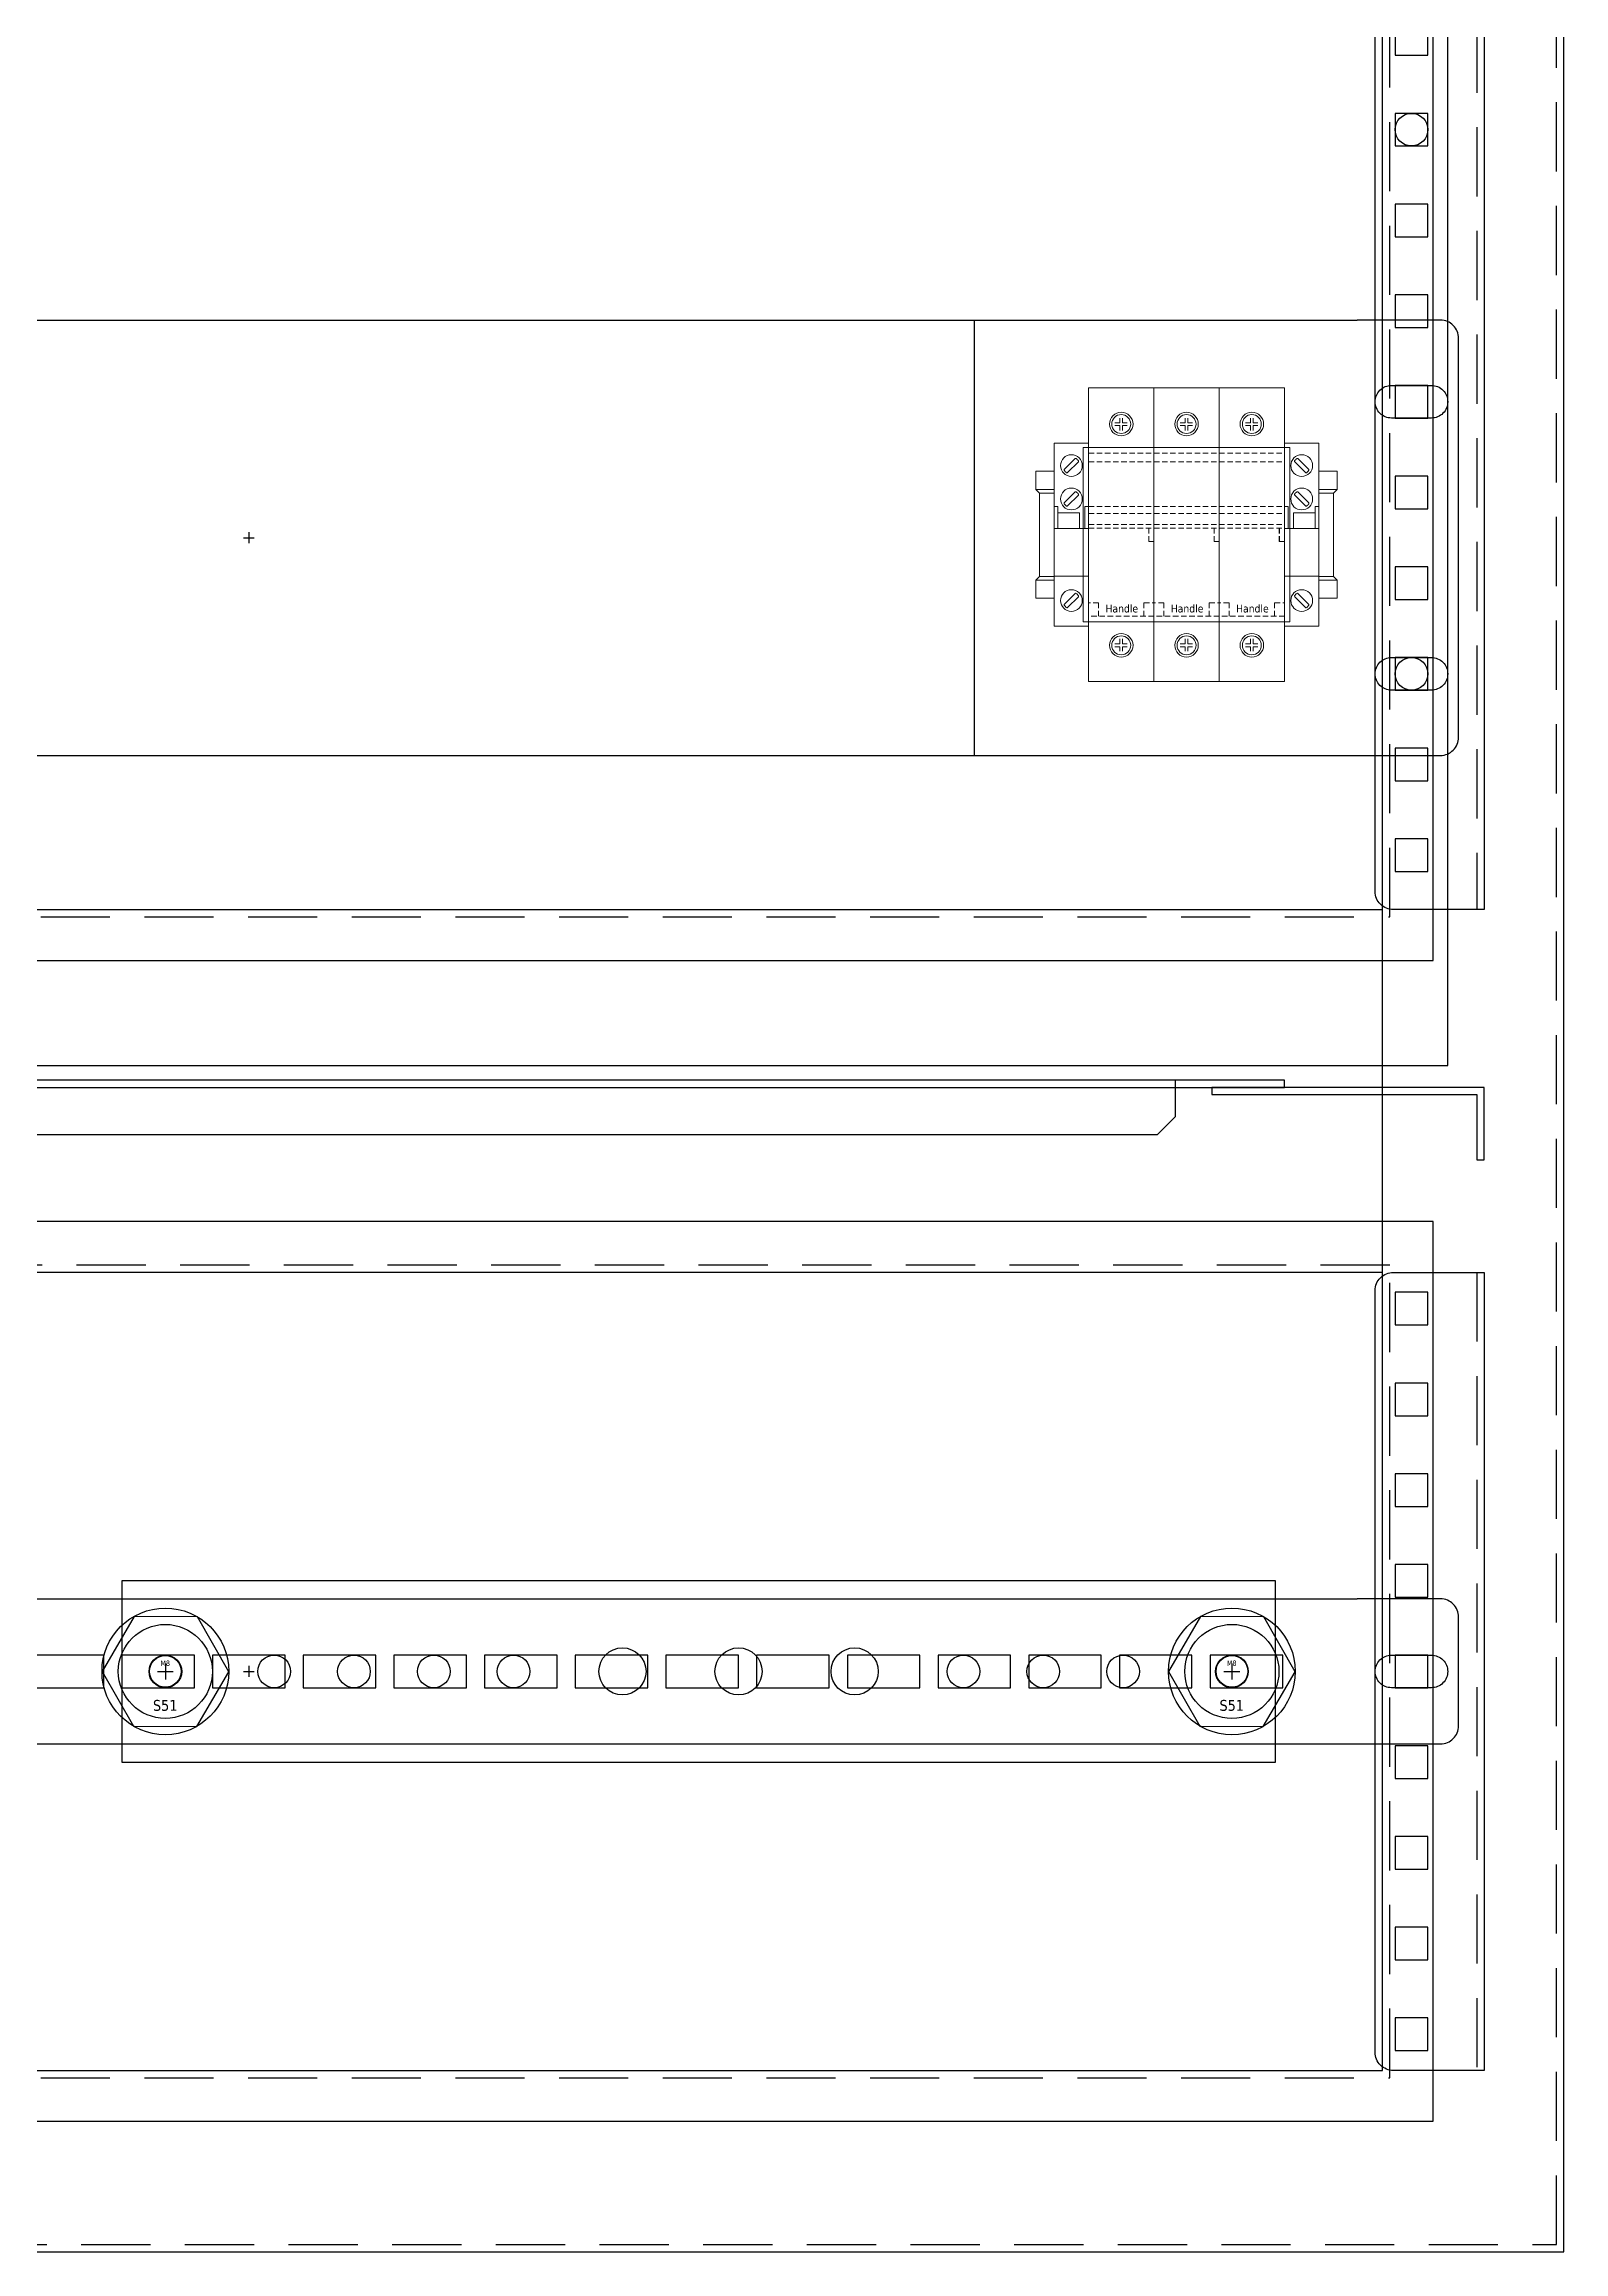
# Model space of a CAD drawing. Header units: millimetres. Extents: x -33730 to 17150, y -76829 to -27437.
# Drawn here: x -3547 to -3128, y -32970 to -32361 of the extents above; entities that cross this region are included whole.
import ezdxf
from ezdxf.enums import TextEntityAlignment as Align

# ---------------------------------------------------------------- set-up
doc = ezdxf.new("R2010")
doc.units = ezdxf.units.MM
doc.header["$LTSCALE"] = 3
doc.linetypes.add('ASVLTYPE', pattern=[0.75, 0.5, -0.25])
doc.linetypes.add('HIDDEN', pattern=[9.525, 6.35, -3.175])
for name, color, linetype in [('@.HIDDEN', 8, 'HIDDEN'), ('@.VISIBLE', 7, 'Continuous'), ('dim', 7, 'Continuous'), ('EQUIPMENT', 4, 'Continuous')]:
    doc.layers.add(name, color=color, linetype=linetype)
doc.styles.get("Standard").update_dxf_attribs({"font": 'arial.ttf'})
doc.styles.add('Tahoma (Input Text)', font='tahoma.ttf')

# ---------------------------------------------------------------- blocks, each defined once
blk = doc.blocks.new('*U139')
at = {"layer": '@.VISIBLE', "color": 151}
blk.add_lwpolyline([(-4.5, 4.5), (4.5, 4.5), (4.5, -4.5), (-4.5, -4.5)], close=True, dxfattribs=at)
blk = doc.blocks.new('*U140')
at = {"layer": '@.VISIBLE', "color": 0, "linetype": 'ByBlock', "lineweight": -2}
for p in [(0, 225), (0, 200), (0, 175), (0, 150), (0, 125), (0, 100), (0, 75), (0, 50), (0, 25), (0, 0)]:
    blk.add_blockref('*U139', p, dxfattribs=at)
blk = doc.blocks.new('*U141')
at = {"layer": '@.VISIBLE', "color": 151}
blk.add_lwpolyline([(-4.5, 4.5), (4.5, 4.5), (4.5, -4.5), (-4.5, -4.5)], close=True, dxfattribs=at)
blk = doc.blocks.new('*U142')
at = {"layer": '@.VISIBLE', "color": 0, "linetype": 'ByBlock', "lineweight": -2}
for p in [(0, 200), (0, 175), (0, 150), (0, 125), (0, 100), (0, 75), (0, 50), (0, 25), (0, 0)]:
    blk.add_blockref('*U141', p, dxfattribs=at)
blk = doc.blocks.new('Oval 20x9')
at = {"layer": '@.VISIBLE', "color": 2}
blk.add_lwpolyline([(-5.5, -4.5), (5.5, -4.5, 0.414214), (10, 0), (10, 0, 0.414214), (5.5, 4.5), (-5.5, 4.5, 0.414214), (-10, 0), (-10, 0, 0.414214)], format="xyb", close=True, dxfattribs=at)
blk = doc.blocks.new('*U81')
at = {"layer": '@.HIDDEN', "linetype": 'HIDDEN'}
for p, q in [((333.5, 1.5), (333.5, -1.5)), ((332, 0), (335, 0))]:
    blk.add_line(p, q, dxfattribs=at)
at = {"layer": '@.VISIBLE'}
for p, q in [((28, 60), (639, 60)), ((28, -60), (639, -60))]:
    blk.add_line(p, q, dxfattribs=at)
for points in [[(28, 60), (5, 60, 0.414214), (0, 55), (0, -55, 0.414214), (5, -60), (28, -60)], [(639, -60), (662, -60, 0.414214), (667, -55), (667, 55, 0.414214), (662, 60), (639, 60)]]:
    blk.add_lwpolyline(points, format="xyb", dxfattribs=at)
for p in [(13, 37.5), (13, -37.5)]:
    blk.add_blockref('Oval 20x9', p, dxfattribs=at)
at = {"layer": '@.VISIBLE', "xscale": -1}
for p in [(654, 37.5), (654, -37.5)]:
    blk.add_blockref('Oval 20x9', p, dxfattribs=at)
blk = doc.blocks.new('fdfdgg')
at = {"layer": 'dim', "lineweight": 9}
for p, q in [((21553.96, -263092.76), (21563.46, -263092.76)), ((21553.96, -263092.76), (21553.96, -263143.26)), ((21563.46, -263092.76), (21563.46, -263143.26)), ((21559.76, -263100.89), (21556.78, -263097.91)), ((21560.65, -263100), (21557.67, -263097.02)), ((21563.46, -263100.51), (21568.46, -263100.51)), ((21568.46, -263100.51), (21568.46, -263105.51)), ((21559.76, -263110.09), (21556.78, -263107.11)), ((21560.65, -263109.2), (21557.67, -263106.22)), ((21563.46, -263105.51), (21568.46, -263105.51)), ((21567.46, -263106.51), (21563.46, -263106.51)), ((21568.46, -263105.51), (21567.46, -263106.51)), ((21567.46, -263106.51), (21567.46, -263129.51)), ((21554.96, -263110.26), (21553.96, -263110.26)), ((21554.96, -263116.26), (21554.96, -263110.26)), ((21556.46, -263116.26), (21556.46, -263111.96)), ((21556.46, -263111.96), (21562.46, -263111.96)), ((21563.46, -263110.26), (21562.46, -263110.26)), ((21562.46, -263110.26), (21562.46, -263116.26)), ((21553.96, -263116.26), (21563.46, -263116.26)), ((21553.96, -263129.46), (21563.46, -263129.46)), ((21567.46, -263129.51), (21563.46, -263129.51)), ((21563.46, -263130.51), (21568.46, -263130.51)), ((21567.46, -263129.51), (21568.46, -263130.51)), ((21568.46, -263130.51), (21568.46, -263135.51)), ((21559.76, -263138.09), (21556.78, -263135.11)), ((21560.65, -263137.2), (21557.67, -263134.22)), ((21563.46, -263135.51), (21568.46, -263135.51)), ((21563.46, -263143.26), (21553.96, -263143.26))]:
    blk.add_line(p, q, dxfattribs=at)
for centre in [(21558.71, -263098.96), (21558.71, -263108.16), (21558.71, -263136.16)]:
    blk.add_circle(centre, 3, dxfattribs=at)
for centre, radius, start, end in [((21556.92, -263097.77), 0.2, 146.4992, 225), ((21558.71, -263098.96), 2.35, 123.5008, 146.4992), ((21557.53, -263097.16), 0.2, 45, 123.5008), ((21559.9, -263100.75), 0.2, 225, 303.5008), ((21558.71, -263098.96), 2.35, 303.5008, 326.4992), ((21560.51, -263100.14), 0.2, 326.4992, 45), ((21556.92, -263106.97), 0.2, 146.4992, 225), ((21558.71, -263108.16), 2.35, 123.5008, 146.4992), ((21557.53, -263106.36), 0.2, 45, 123.5008), ((21559.9, -263109.95), 0.2, 225, 303.5008), ((21558.71, -263108.16), 2.35, 303.5008, 326.4992), ((21560.51, -263109.34), 0.2, 326.4992, 45), ((21556.92, -263134.97), 0.2, 146.4992, 225), ((21558.71, -263136.16), 2.35, 123.5008, 146.4992), ((21557.53, -263134.36), 0.2, 45, 123.5008), ((21559.9, -263137.95), 0.2, 225, 303.5008), ((21558.71, -263136.16), 2.35, 303.5008, 326.4992), ((21560.51, -263137.34), 0.2, 326.4992, 45)]:
    blk.add_arc(centre, radius, start, end, dxfattribs=at)
at = {"layer": 'EQUIPMENT', "color": 132, "linetype": 'ASVLTYPE', "lineweight": 9}
blk.add_lwpolyline([(21553.96, -263095.51), (21553.96, -263140.51)], dxfattribs=at)
blk = doc.blocks.new('gfdgfdgd')
at = {"layer": 'EQUIPMENT', "color": 30, "lineweight": 9}
for p, q in [((20060.74, -262007.01), (20060.74, -262008.25)), ((20061.51, -262007.01), (20061.51, -262008.25)), ((20078.74, -262007.01), (20078.74, -262008.25)), ((20079.51, -262007.01), (20079.51, -262008.25)), ((20096.74, -262007.01), (20096.74, -262008.25)), ((20097.51, -262007.01), (20097.51, -262008.25)), ((20060.74, -262008.25), (20059.37, -262008.25)), ((20060.74, -262009.02), (20059.37, -262009.02)), ((20060.74, -262009.02), (20060.74, -262010.39)), ((20062.75, -262008.25), (20061.51, -262008.25)), ((20061.51, -262009.02), (20061.51, -262010.39)), ((20062.75, -262009.02), (20061.51, -262009.02)), ((20078.74, -262008.25), (20077.37, -262008.25)), ((20078.74, -262009.02), (20077.37, -262009.02)), ((20078.74, -262009.02), (20078.74, -262010.39)), ((20080.75, -262008.25), (20079.51, -262008.25)), ((20079.51, -262009.02), (20079.51, -262010.39)), ((20080.75, -262009.02), (20079.51, -262009.02)), ((20096.74, -262008.25), (20095.37, -262008.25)), ((20096.74, -262009.02), (20095.37, -262009.02)), ((20096.74, -262009.02), (20096.74, -262010.39)), ((20098.75, -262008.25), (20097.51, -262008.25)), ((20097.51, -262009.02), (20097.51, -262010.39)), ((20098.75, -262009.02), (20097.51, -262009.02)), ((20060.74, -262069.23), (20060.74, -262067.85)), ((20061.51, -262069.23), (20061.51, -262067.85)), ((20078.74, -262069.23), (20078.74, -262067.85)), ((20079.51, -262069.23), (20079.51, -262067.85)), ((20096.74, -262069.23), (20096.74, -262067.85)), ((20097.51, -262069.23), (20097.51, -262067.85)), ((20060.74, -262069.23), (20059.37, -262069.23)), ((20060.74, -262070), (20059.37, -262070)), ((20060.74, -262071.24), (20060.74, -262070)), ((20062.75, -262069.23), (20061.51, -262069.23)), ((20062.75, -262070), (20061.51, -262070)), ((20061.51, -262071.24), (20061.51, -262070)), ((20078.74, -262069.23), (20077.37, -262069.23)), ((20078.74, -262070), (20077.37, -262070)), ((20078.74, -262071.24), (20078.74, -262070)), ((20080.75, -262069.23), (20079.51, -262069.23)), ((20080.75, -262070), (20079.51, -262070)), ((20079.51, -262071.24), (20079.51, -262070)), ((20096.74, -262069.23), (20095.37, -262069.23)), ((20096.74, -262070), (20095.37, -262070)), ((20096.74, -262071.24), (20096.74, -262070)), ((20098.75, -262069.23), (20097.51, -262069.23)), ((20098.75, -262070), (20097.51, -262070)), ((20097.51, -262071.24), (20097.51, -262070))]:
    blk.add_line(p, q, dxfattribs=at)
at = {"layer": 'EQUIPMENT', "color": 132, "linetype": 'ASVLTYPE', "lineweight": 9}
for p, q in [((20052.14, -262019), (20070.14, -262019)), ((20070.14, -262019), (20088.14, -262019)), ((20088.14, -262019), (20106.14, -262019)), ((20052.14, -262031.32), (20070.14, -262031.32)), ((20070.14, -262031.32), (20088.14, -262031.32)), ((20088.14, -262031.32), (20106.14, -262031.32)), ((20052.14, -262033.32), (20070.14, -262033.32)), ((20052.14, -262036.32), (20070.14, -262036.32)), ((20052.14, -262037.32), (20070.14, -262037.32)), ((20070.14, -262033.32), (20088.14, -262033.32)), ((20070.14, -262036.32), (20088.14, -262036.32)), ((20070.14, -262037.32), (20088.14, -262037.32)), ((20088.14, -262033.32), (20106.14, -262033.32)), ((20088.14, -262036.32), (20106.14, -262036.32)), ((20088.14, -262037.32), (20106.14, -262037.32))]:
    blk.add_line(p, q, dxfattribs=at)
at = {"layer": 'EQUIPMENT', "color": 31, "linetype": 'Continuous', "lineweight": 9}
for points in [[(20052.14, -261998.62), (20070.14, -261998.62), (20070.14, -262079.62), (20052.14, -262079.62)], [(20070.14, -261998.62), (20088.14, -261998.62), (20088.14, -262079.62), (20070.14, -262079.62)], [(20088.14, -261998.62), (20106.14, -261998.62), (20106.14, -262079.62), (20088.14, -262079.62)]]:
    blk.add_lwpolyline(points, close=True, dxfattribs=at)
for points in [[(20070.14, -261998.62), (20070.14, -262079.62)], [(20070.14, -261998.62), (20070.14, -262079.62)], [(20088.14, -261998.62), (20088.14, -262079.62)], [(20088.14, -261998.62), (20088.14, -262079.62)], [(20106.14, -261998.62), (20106.14, -262079.62)]]:
    blk.add_lwpolyline(points, dxfattribs=at)
at = {"layer": 'EQUIPMENT', "color": 132, "linetype": 'ASVLTYPE', "lineweight": 9}
for points in [[(20052.14, -262016.62), (20070.14, -262016.62), (20070.14, -262061.62), (20052.14, -262061.62)], [(20070.14, -262016.62), (20088.14, -262016.62), (20088.14, -262061.62), (20070.14, -262061.62)], [(20088.14, -262016.62), (20106.14, -262016.62), (20106.14, -262061.62), (20088.14, -262061.62)]]:
    blk.add_lwpolyline(points, close=True, dxfattribs=at)
for points in [[(20070.14, -262016.62), (20070.14, -262061.62)], [(20070.14, -262016.62), (20070.14, -262061.62)], [(20088.14, -262016.62), (20088.14, -262061.62)], [(20088.14, -262016.62), (20088.14, -262061.62)], [(20070.14, -262041.04), (20068.71, -262041.04), (20068.71, -262037.32)], [(20088.14, -262041.04), (20086.71, -262041.04), (20086.71, -262037.32)], [(20106.14, -262041.04), (20104.71, -262041.04), (20104.71, -262037.32)], [(20054.87, -262061.62), (20054.87, -262057.91), (20052.14, -262057.91)], [(20067.41, -262061.62), (20067.41, -262057.91), (20070.14, -262057.91)], [(20072.87, -262061.62), (20072.87, -262057.91), (20070.14, -262057.91)], [(20072.87, -262061.62), (20072.87, -262057.91), (20070.14, -262057.91)], [(20085.41, -262061.62), (20085.41, -262057.91), (20088.14, -262057.91)], [(20090.87, -262061.62), (20090.87, -262057.91), (20088.14, -262057.91)], [(20103.41, -262061.62), (20103.41, -262057.91), (20106.14, -262057.91)]]:
    blk.add_lwpolyline(points, dxfattribs=at)
at = {"layer": 'EQUIPMENT', "color": 141, "lineweight": 9}
for centre in [(20061.14, -262008.62), (20079.14, -262008.62), (20097.14, -262008.62), (20061.14, -262069.62), (20079.14, -262069.62), (20097.14, -262069.62)]:
    blk.add_circle(centre, 3.24, dxfattribs=at)
at = {"layer": 'EQUIPMENT', "color": 9, "lineweight": 9}
for centre in [(20061.14, -262008.62), (20079.14, -262008.62), (20097.14, -262008.62), (20061.14, -262069.62), (20079.14, -262069.62), (20097.14, -262069.62)]:
    blk.add_circle(centre, 2.61, dxfattribs=at)
at = {"color": 6, "xscale": -1}
blk.add_blockref('fdfdgg', (41606.1, 1078.88), dxfattribs=at)
at = {"color": 6}
blk.add_blockref('fdfdgg', (-1447.83, 1078.88), dxfattribs=at)
at = {"layer": 'EQUIPMENT', "color": 9, "linetype": 'Continuous', "lineweight": 9, "style": 'Tahoma (Input Text)'}
for p in [(20061.29, -262059.48), (20079.29, -262059.48), (20097.29, -262059.48)]:
    blk.add_text('Handle', height=2.16, dxfattribs=at).set_placement(p, align=Align.MIDDLE_CENTER)
blk = doc.blocks.new('ffdgfdgd')
at = {"color": 3, "lineweight": 9}
blk.add_lwpolyline([(19954.75, -262015.12), (20011.75, -262015.12), (20011.75, -262063.12), (19954.75, -262063.12)], close=True, dxfattribs=at)
at = {"layer": 'EQUIPMENT', "color": 132, "linetype": 'ASVLTYPE', "lineweight": 9}
for p, q in [((19956.25, -262019), (19974.25, -262019)), ((19974.25, -262019), (19992.25, -262019)), ((19992.25, -262019), (20010.25, -262019)), ((19956.25, -262031.32), (19974.25, -262031.32)), ((19974.25, -262031.32), (19992.25, -262031.32)), ((19992.25, -262031.32), (20010.25, -262031.32)), ((19956.25, -262033.32), (19974.25, -262033.32)), ((19956.25, -262036.32), (19974.25, -262036.32)), ((19956.25, -262037.32), (19974.25, -262037.32)), ((19974.25, -262033.32), (19992.25, -262033.32)), ((19974.25, -262036.32), (19992.25, -262036.32)), ((19974.25, -262037.32), (19992.25, -262037.32)), ((19992.25, -262033.32), (20010.25, -262033.32)), ((19992.25, -262036.32), (20010.25, -262036.32)), ((19992.25, -262037.32), (20010.25, -262037.32))]:
    blk.add_line(p, q, dxfattribs=at)
at = {"layer": 'EQUIPMENT', "color": 31, "linetype": 'Continuous', "lineweight": 9}
for points in [[(19956.25, -262016.62), (19956.25, -262061.62)], [(19956.25, -262061.62), (19956.25, -262016.62)], [(19974.25, -262016.62), (19974.25, -262061.62)], [(19974.25, -262016.62), (19974.25, -262061.62)], [(19974.25, -262016.62), (19974.25, -262061.62)], [(19974.25, -262061.62), (19974.25, -262016.62)], [(19992.25, -262016.62), (19992.25, -262061.62)], [(19992.25, -262016.62), (19992.25, -262061.62)], [(19992.25, -262016.62), (19992.25, -262061.62)], [(19992.25, -262061.62), (19992.25, -262016.62)], [(20010.25, -262016.62), (20010.25, -262061.62)], [(20010.25, -262016.62), (20010.25, -262061.62)]]:
    blk.add_lwpolyline(points, dxfattribs=at)
at = {"layer": 'EQUIPMENT', "color": 132, "linetype": 'ASVLTYPE', "lineweight": 9}
for points in [[(19956.25, -262016.62), (19974.25, -262016.62), (19974.25, -262061.62), (19956.25, -262061.62)], [(19974.25, -262016.62), (19992.25, -262016.62), (19992.25, -262061.62), (19974.25, -262061.62)], [(19992.25, -262016.62), (20010.25, -262016.62), (20010.25, -262061.62), (19992.25, -262061.62)]]:
    blk.add_lwpolyline(points, close=True, dxfattribs=at)
for points in [[(19974.25, -262016.62), (19974.25, -262061.62)], [(19974.25, -262016.62), (19974.25, -262061.62)], [(19992.25, -262016.62), (19992.25, -262061.62)], [(19992.25, -262016.62), (19992.25, -262061.62)], [(19974.25, -262041.04), (19972.83, -262041.04), (19972.83, -262037.32)], [(19992.25, -262041.04), (19990.83, -262041.04), (19990.83, -262037.32)], [(20010.25, -262041.04), (20008.83, -262041.04), (20008.83, -262037.32)], [(19971.52, -262061.62), (19971.52, -262057.91), (19974.25, -262057.91)], [(19976.98, -262061.62), (19976.98, -262057.91), (19974.25, -262057.91)], [(19989.52, -262061.62), (19989.52, -262057.91), (19992.25, -262057.91)], [(19994.98, -262061.62), (19994.98, -262057.91), (19992.25, -262057.91)], [(20007.52, -262061.62), (20007.52, -262057.91), (20010.25, -262057.91)]]:
    blk.add_lwpolyline(points, dxfattribs=at)
at = {"layer": 'EQUIPMENT', "color": 9, "linetype": 'Continuous', "lineweight": 9, "style": 'Tahoma (Input Text)'}
for p in [(19965.4, -262059.48), (19983.4, -262059.48), (20001.4, -262059.48)]:
    blk.add_text('Handle', height=2.16, dxfattribs=at).set_placement(p, align=Align.MIDDLE_CENTER)
blk = doc.blocks.new('*U31')
at = {"color": 6}
for name, p in [('gfdgfdgd', (-20079.14, 261998.62)), ('ffdgfdgd', (-19983.25, 261998.62))]:
    blk.add_blockref(name, p, dxfattribs=at)
blk = doc.blocks.new('*U92')
at = {"layer": '@.HIDDEN', "linetype": 'HIDDEN'}
for p, q in [((333.5, 1.5), (333.5, -1.5)), ((332, 0), (335, 0))]:
    blk.add_line(p, q, dxfattribs=at)
at = {"layer": '@.VISIBLE'}
for p, q in [((28, 20), (639, 20)), ((28, -20), (639, -20))]:
    blk.add_line(p, q, dxfattribs=at)
for points in [[(28, 20), (5, 20, 0.414214), (0, 15), (0, -15, 0.414214), (5, -20), (28, -20)], [(639, -20), (662, -20, 0.414214), (667, -15), (667, 15, 0.414214), (662, 20), (639, 20)]]:
    blk.add_lwpolyline(points, format="xyb", dxfattribs=at)
blk.add_blockref('Oval 20x9', (13, 0), dxfattribs=at)
blk.add_blockref('Oval 20x9', (13, 0), dxfattribs=at)
at = {"layer": '@.VISIBLE', "xscale": -1}
blk.add_blockref('Oval 20x9', (654, 0), dxfattribs=at)
blk.add_blockref('Oval 20x9', (654, 0), dxfattribs=at)
blk = doc.blocks.new('*U125')
at = {"layer": '@.VISIBLE'}
blk.add_lwpolyline([(-10, -4.5), (10, -4.5), (10, 4.5), (-10, 4.5)], close=True, dxfattribs=at)
blk = doc.blocks.new('*U126')
at = {"layer": '@.VISIBLE', "color": 0, "linetype": 'ByBlock', "lineweight": -2}
for p in [(0, 0), (25, 0), (50, 0), (75, 0), (100, 0), (125, 0), (150, 0), (175, 0), (200, 0), (225, 0), (250, 0), (275, 0), (300, 0), (325, 0), (350, 0), (375, 0), (400, 0), (425, 0), (450, 0), (475, 0), (500, 0), (525, 0), (550, 0)]:
    blk.add_blockref('*U125', p, dxfattribs=at)
blk = doc.blocks.new('A$Cd8c6fb24')
at = {"layer": '@.VISIBLE', "color": 2}
blk.add_lwpolyline([(661, 406), (0, 406), (0, 0), (661, 0)], close=True, dxfattribs=at)
for centre in [(10, 333), (651, 333), (10, 258), (651, 258), (10, 108), (651, 108)]:
    blk.add_circle(centre, 4.5, dxfattribs=at)
blk = doc.blocks.new('*U16')
at = {"color": 252}
for p, q in [((-2.18, 9.53), (2.18, 9.53)), ((0, 11.71), (0, 7.34))]:
    blk.add_line(p, q, dxfattribs=at)
at = {"color": 1}
blk.add_lwpolyline([(-8.64, 24.7), (-17.46, 9.49), (-8.82, -5.54), (8.64, -5.65), (17.46, 9.42), (8.82, 24.6)], close=True, dxfattribs=at)
for radius in [17.46, 12.96, 4.37]:
    blk.add_circle((0, 9.53), radius, dxfattribs=at)
at = {"color": 1, "width": 30.0978, "attachment_point": 5}
for s, insert, char_height in [('{\\fTahoma|b0|i0|c0|p34;M8}', (-0.04, 11.77), 1.5), ('{\\fTahoma|b0|i0|c0|p34;S51}', (-0.04, 0.14), 3)]:
    blk.add_mtext(s, dxfattribs=dict(at, insert=insert, char_height=char_height))

msp = doc.modelspace()

# ---------------------------------------------------------------- linework, layer by layer
at = {"layer": '@.VISIBLE', "color": 151, "linetype": 'HIDDEN'}
for p, q in [((-3152.23, -31869.55), (-3152.23, -32599.55)), ((-3152.23, -32699.55), (-3152.23, -32919.55))]:
    msp.add_line(p, q, dxfattribs=at)
at = {"layer": '@.VISIBLE'}
msp.add_line((-3290.73, -32437.05), (-3290.73, -32557.05), dxfattribs=at)
for points in [[(-3853.23, -32969.55), (-3128.23, -32969.55), (-3128.23, -31799.55), (-3853.23, -31799.55)], [(-3164.23, -32613.55), (-3164.23, -31855.55), (-3817.23, -31855.55), (-3817.23, -32613.55)], [(-3178.23, -32599.55), (-3178.23, -31869.55), (-3803.23, -31869.55), (-3803.23, -32599.55)], [(-3817.23, -32685.55), (-3817.23, -32933.55), (-3164.23, -32933.55), (-3164.23, -32685.55)], [(-3803.23, -32699.55), (-3803.23, -32919.55), (-3178.23, -32919.55), (-3178.23, -32699.55)], [(-3525.73, -32834.55), (-3207.73, -32834.55), (-3207.73, -32784.55), (-3525.73, -32784.55)]]:
    msp.add_lwpolyline(points, close=True, dxfattribs=at)
at = {"layer": '@.VISIBLE', "linetype": 'HIDDEN'}
for points in [[(-3851.23, -32967.55), (-3130.23, -32967.55), (-3130.23, -31801.55), (-3851.23, -31801.55)], [(-3176.23, -32601.55), (-3176.23, -31867.55), (-3805.23, -31867.55), (-3805.23, -32601.55)], [(-3805.23, -32697.55), (-3805.23, -32921.55), (-3176.23, -32921.55), (-3176.23, -32697.55)]]:
    msp.add_lwpolyline(points, close=True, dxfattribs=at)
at = {"layer": '@.VISIBLE', "color": 151}
for points in [[(-3175.23, -31869.55), (-3150.23, -31869.55), (-3150.23, -32599.55), (-3175.23, -32599.55, -0.414214), (-3180.23, -32594.55), (-3180.23, -31874.55, -0.414214)], [(-3175.23, -32699.55), (-3150.23, -32699.55), (-3150.23, -32919.55), (-3175.23, -32919.55, -0.414214), (-3180.23, -32914.55), (-3180.23, -32704.55, -0.414214)]]:
    msp.add_lwpolyline(points, format="xyb", close=True, dxfattribs=at)
at = {"layer": '@.VISIBLE'}
msp.add_lwpolyline([(-3178.23, -32699.55), (-3178.23, -32599.55)], dxfattribs=at)
at = {"layer": '@.VISIBLE', "color": 3}
msp.add_lwpolyline([(-3776.23, -32648.55), (-3205.23, -32648.55), (-3205.23, -32646.55), (-3776.23, -32646.55)], close=True, dxfattribs=at)
msp.add_lwpolyline([(-3746.23, -32646.55), (-3746.23, -32656.55), (-3741.23, -32661.55), (-3240.23, -32661.55), (-3235.23, -32656.55), (-3235.23, -32646.55)], dxfattribs=at)
at = {"layer": '@.VISIBLE', "color": 6}
msp.add_lwpolyline([(-3150.23, -32668.55), (-3150.23, -32648.55), (-3225.23, -32648.55), (-3225.23, -32650.55), (-3152.23, -32650.55), (-3152.23, -32668.55)], close=True, dxfattribs=at)
at = {"layer": '@.VISIBLE'}
for centre, radius in [((-3513.73, -32809.55), 4.5), ((-3513.73, -32809.55), 4.5), ((-3483.73, -32809.55), 4.5), ((-3461.73, -32809.55), 4.5), ((-3439.73, -32809.55), 4.5), ((-3417.73, -32809.55), 4.5), ((-3387.73, -32809.55), 6.5), ((-3355.73, -32809.55), 6.5), ((-3323.73, -32809.55), 6.5), ((-3293.73, -32809.55), 4.5), ((-3271.73, -32809.55), 4.5), ((-3249.73, -32809.55), 4.5), ((-3219.73, -32809.55), 4.5)]:
    msp.add_circle(centre, radius, dxfattribs=at)

# ---------------------------------------------------------------- block references
at = {"color": 6}
msp.add_blockref('*U31', (-3232.23, -32455.7), dxfattribs=at)
for p in [(-3513.73, -32819.08), (-3219.73, -32819.08)]:
    msp.add_blockref('*U16', p)
at = {"layer": '@.VISIBLE', "xscale": -1}
for name, p in [('*U140', (-3170.23, -32584.55)), ('*U142', (-3170.23, -32909.55))]:
    msp.add_blockref(name, p, dxfattribs=at)
at = {"layer": '@.VISIBLE'}
for name, p in [('A$Cd8c6fb24', (-3821.23, -32642.55)), ('*U81', (-3824.23, -32497.05)), ('*U92', (-3824.23, -32809.55)), ('*U126', (-3765.73, -32809.55))]:
    msp.add_blockref(name, p, dxfattribs=at)

doc.saveas('drawing.dxf')
